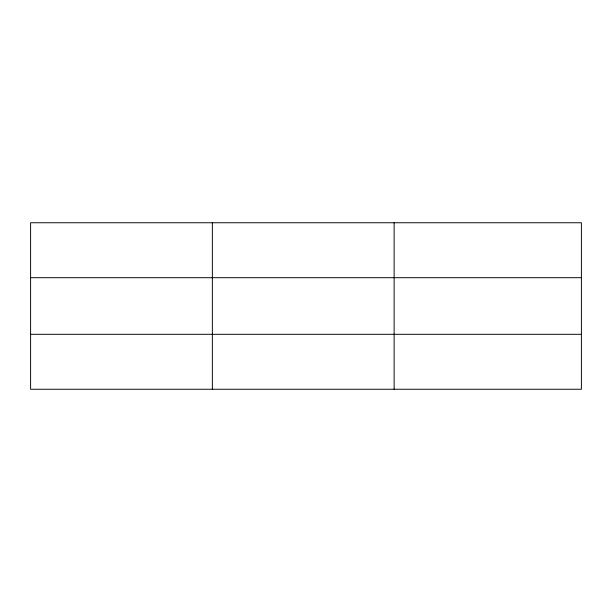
<?xml version="1.0" encoding="UTF-8"?>
<svg xmlns="http://www.w3.org/2000/svg" width="612" height="612" viewBox="0 0 612 612"><rect width="100%" height="100%" fill="white"/><g stroke="black" fill="none" stroke-linecap="round" stroke-linejoin="round"><path stroke-width="0.92" d="M212.364 222.753L212.364 389.247M394.128 222.753L394.128 389.247M581.4 334.305L581.4 389.247L30.6 389.247L30.6 222.753L581.4 222.753L581.4 334.305L30.6 334.305M30.6 277.695L581.4 277.695"/></g></svg>
